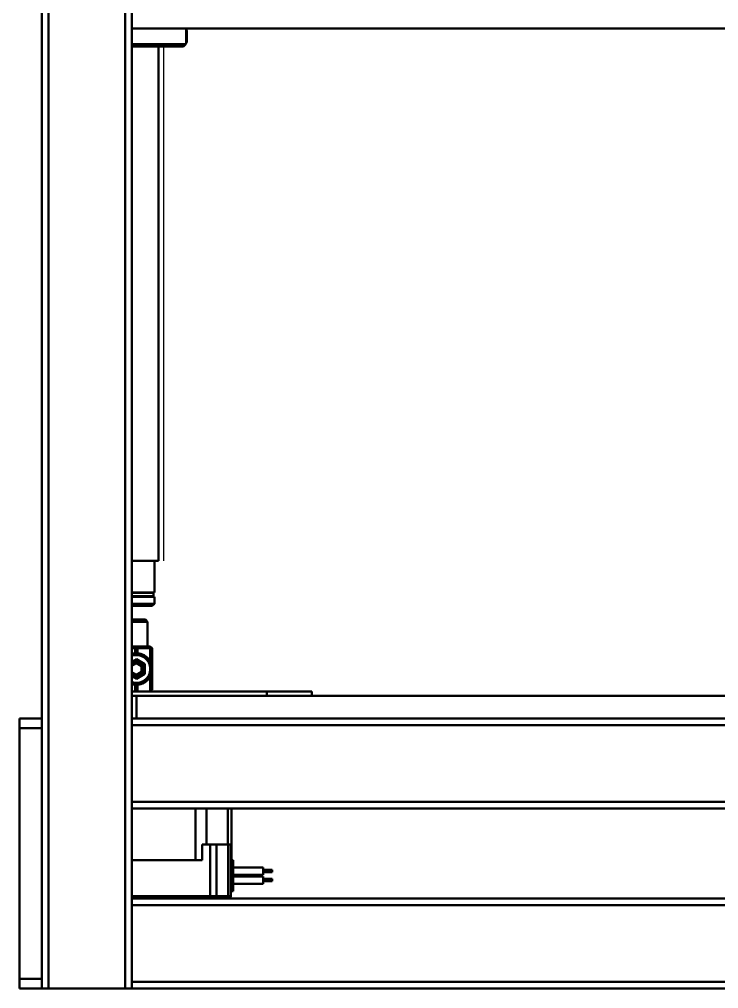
# Model space of a CAD drawing. Header units: millimetres. Extents: x -1615 to 4166, y 5 to 3174.
# Drawn here: x -726.8 to -623.2, y 2689.6 to 2833.1 of the extents above; entities that cross this region are included whole.
import ezdxf

# ---------------------------------------------------------------- set-up
doc = ezdxf.new("R2010")
doc.units = ezdxf.units.MM
doc.header["$LTSCALE"] = 0.25
doc.layers.add('Net dam', color=7, linetype='Continuous', lineweight=50)
doc.layers.add('net manh', color=3, linetype='Continuous', lineweight=25)

msp = doc.modelspace()

# ---------------------------------------------------------------- linework, layer by layer
at = {"layer": 'Net dam'}
for p, q in [((-723.474, 2893.93), (-723.474, 2689.597)), ((-722.474, 2893.93), (-722.474, 2689.597)), ((-711.14, 2892.93), (-711.14, 2689.597)), ((-710.14, 2872.93), (-710.14, 2729.597)), ((-592.807, 2831.793), (-710.14, 2831.793)), ((-702.14, 2831.626), (-702.14, 2831.793)), ((-702.081, 2831.626), (-702.14, 2831.626)), ((-701.974, 2831.439), (-702.081, 2831.626)), ((-702.081, 2831.626), (-702.081, 2830.626)), ((-702.081, 2830.626), (-702.081, 2829.626)), ((-701.974, 2831.439), (-701.974, 2830.626)), ((-701.974, 2830.626), (-701.974, 2829.813)), ((-710.14, 2829.46), (-702.14, 2829.46)), ((-702.473, 2829.126), (-710.14, 2829.126)), ((-706.21, 2829.126), (-706.21, 2752.93)), ((-702.473, 2829.126), (-702.14, 2829.46)), ((-702.14, 2829.626), (-702.081, 2829.626)), ((-702.14, 2829.46), (-702.14, 2829.626)), ((-702.081, 2829.626), (-701.974, 2829.813)), ((-706.807, 2748.263), (-706.807, 2752.763)), ((-710.14, 2748.263), (-706.807, 2748.263)), ((-706.94, 2748.197), (-710.14, 2748.197)), ((-710.14, 2747.697), (-706.94, 2747.697)), ((-710.14, 2747.63), (-706.807, 2747.63)), ((-706.94, 2747.697), (-706.94, 2748.197)), ((-706.807, 2746.597), (-706.807, 2747.63)), ((-710.14, 2746.597), (-706.807, 2746.597)), ((-707.14, 2746.263), (-710.14, 2746.263)), ((-707.14, 2746.263), (-706.807, 2746.597)), ((-710.14, 2744.263), (-708.14, 2744.263)), ((-707.807, 2743.93), (-710.14, 2743.93)), ((-707.807, 2743.93), (-708.14, 2744.263)), ((-707.807, 2740.263), (-707.807, 2743.93)), ((-710.14, 2740.263), (-709.474, 2740.263)), ((-709.627, 2739.997), (-710.14, 2739.997)), ((-709.474, 2740.263), (-709.627, 2739.997)), ((-709.627, 2739.997), (-709.627, 2739.258)), ((-709.474, 2740.263), (-709.474, 2739.263)), ((-709.32, 2739.997), (-709.474, 2740.263)), ((-709.474, 2740.263), (-707.407, 2740.263)), ((-709.32, 2739.997), (-709.32, 2739.258)), ((-707.407, 2739.997), (-709.32, 2739.997)), ((-707.407, 2739.997), (-707.407, 2740.263)), ((-707.14, 2739.997), (-707.407, 2740.263)), ((-707.407, 2738.013), (-707.407, 2739.997)), ((-707.407, 2739.997), (-707.14, 2739.997)), ((-707.14, 2739.997), (-707.14, 2733.863)), ((-710.14, 2738), (-709.474, 2738.385)), ((-709.474, 2738.085), (-710.14, 2737.7)), ((-709.474, 2737.784), (-710.14, 2737.4)), ((-709.474, 2738.085), (-709.474, 2738.385)), ((-709.474, 2738.385), (-708.214, 2737.657)), ((-708.473, 2737.507), (-709.474, 2738.085)), ((-709.474, 2738.085), (-709.474, 2737.784)), ((-708.734, 2737.357), (-709.474, 2737.784)), ((-708.473, 2737.507), (-708.734, 2737.357)), ((-708.734, 2736.503), (-708.734, 2737.357)), ((-708.473, 2737.507), (-708.214, 2737.657)), ((-708.473, 2736.353), (-708.473, 2737.507)), ((-708.214, 2737.657), (-708.214, 2736.202)), ((-710.14, 2736.46), (-709.474, 2736.075)), ((-710.14, 2736.16), (-709.474, 2735.775)), ((-709.474, 2735.475), (-710.14, 2735.86)), ((-709.474, 2736.075), (-708.734, 2736.503)), ((-709.474, 2735.775), (-708.473, 2736.353)), ((-708.214, 2736.202), (-709.474, 2735.475)), ((-709.474, 2736.075), (-709.474, 2735.775)), ((-709.474, 2735.475), (-709.474, 2735.775)), ((-708.473, 2736.353), (-708.734, 2736.503)), ((-708.214, 2736.202), (-708.473, 2736.353)), ((-707.407, 2733.597), (-707.407, 2735.847)), ((-709.627, 2734.602), (-709.627, 2733.597)), ((-709.474, 2734.597), (-709.474, 2733.597)), ((-709.32, 2734.602), (-709.32, 2733.597)), ((-690.14, 2733.597), (-710.14, 2733.597)), ((-710.14, 2732.93), (-709.474, 2732.93)), ((-709.474, 2729.597), (-709.474, 2732.93)), ((-466.14, 2732.93), (-709.474, 2732.93)), ((-707.407, 2733.597), (-707.14, 2733.863)), ((-690.14, 2732.93), (-690.14, 2733.597)), ((-690.14, 2733.597), (-683.474, 2733.597)), ((-683.474, 2733.597), (-683.474, 2732.93)), ((-726.807, 2729.597), (-723.474, 2729.597)), ((-726.807, 2729.597), (-726.807, 2728.16)), ((-709.474, 2729.597), (-710.14, 2729.597)), ((-710.14, 2728.597), (-710.14, 2729.597)), ((-465.474, 2728.597), (-710.14, 2728.597)), ((-710.14, 2728.597), (-710.14, 2725.463)), ((-466.14, 2729.597), (-709.474, 2729.597)), ((-726.807, 2728.16), (-723.474, 2728.16)), ((-726.807, 2728.16), (-726.807, 2691.033)), ((-710.14, 2725.33), (-710.14, 2725.463)), ((-710.14, 2725.197), (-710.14, 2725.33)), ((-710.14, 2725.13), (-710.14, 2725.197)), ((-710.14, 2724.997), (-710.14, 2725.13)), ((-710.14, 2724.997), (-710.14, 2720.863)), ((-710.14, 2720.73), (-710.14, 2720.863)), ((-710.14, 2720.663), (-710.14, 2720.73)), ((-710.14, 2720.53), (-710.14, 2720.663)), ((-710.14, 2720.397), (-710.14, 2720.53)), ((-710.14, 2720.397), (-710.14, 2717.263)), ((-465.474, 2717.263), (-710.14, 2717.263)), ((-710.14, 2716.263), (-710.14, 2717.263)), ((-465.474, 2716.263), (-710.14, 2716.263)), ((-710.14, 2716.263), (-710.14, 2702.93)), ((-700.719, 2708.597), (-700.719, 2716.263)), ((-699.098, 2716.263), (-699.098, 2710.93)), ((-695.923, 2710.93), (-695.923, 2716.263)), ((-695.374, 2716.263), (-695.374, 2708.597)), ((-699.713, 2710.93), (-699.713, 2708.597)), ((-698.559, 2710.93), (-699.713, 2710.93)), ((-698.559, 2703.263), (-698.559, 2710.93)), ((-698.559, 2710.93), (-697.616, 2710.93)), ((-697.616, 2710.93), (-697.616, 2703.263)), ((-697.616, 2710.93), (-695.864, 2710.93)), ((-695.864, 2703.263), (-695.864, 2710.93)), ((-695.864, 2710.93), (-695.474, 2710.93)), ((-695.474, 2710.93), (-695.474, 2703.263)), ((-710.14, 2708.597), (-700.719, 2708.597)), ((-699.996, 2708.597), (-700.719, 2708.597)), ((-699.713, 2708.597), (-699.996, 2708.597)), ((-695.374, 2708.597), (-695.474, 2708.597)), ((-695.374, 2708.597), (-695.14, 2708.597)), ((-695.14, 2704.016), (-695.14, 2708.597)), ((-690.674, 2707.542), (-695.14, 2707.542)), ((-690.674, 2707.542), (-690.674, 2706.465)), ((-689.34, 2707.19), (-690.674, 2707.19)), ((-689.34, 2707.19), (-689.34, 2706.817)), ((-695.14, 2706.465), (-690.674, 2706.465)), ((-690.674, 2706.208), (-695.14, 2706.208)), ((-690.674, 2706.817), (-689.34, 2706.817)), ((-690.674, 2706.208), (-690.674, 2705.132)), ((-689.34, 2705.856), (-690.674, 2705.856)), ((-689.34, 2705.856), (-689.34, 2705.484)), ((-695.14, 2705.132), (-690.674, 2705.132)), ((-690.674, 2705.484), (-689.34, 2705.484)), ((-710.14, 2703.263), (-698.559, 2703.263)), ((-710.14, 2701.93), (-710.14, 2702.93)), ((-465.474, 2702.93), (-710.14, 2702.93)), ((-698.559, 2703.263), (-698.559, 2702.93)), ((-698.559, 2703.263), (-697.616, 2703.263)), ((-697.616, 2703.263), (-695.864, 2703.263)), ((-695.864, 2703.263), (-695.474, 2703.263)), ((-695.474, 2704.016), (-695.14, 2704.016)), ((-465.474, 2701.93), (-710.14, 2701.93)), ((-710.14, 2701.93), (-710.14, 2698.797)), ((-710.14, 2698.663), (-710.14, 2698.797)), ((-710.14, 2698.53), (-710.14, 2698.663)), ((-710.14, 2698.463), (-710.14, 2698.53)), ((-710.14, 2698.33), (-710.14, 2698.463)), ((-710.14, 2698.33), (-710.14, 2694.197)), ((-710.14, 2694.063), (-710.14, 2694.197)), ((-710.14, 2693.997), (-710.14, 2694.063)), ((-710.14, 2693.863), (-710.14, 2693.997)), ((-710.14, 2693.73), (-710.14, 2693.863)), ((-710.14, 2693.73), (-710.14, 2690.597)), ((-726.807, 2691.033), (-723.474, 2691.033)), ((-726.807, 2691.033), (-726.807, 2689.597)), ((-710.14, 2689.597), (-710.14, 2690.597)), ((-465.474, 2690.597), (-710.14, 2690.597)), ((-726.807, 2689.597), (-723.474, 2689.597)), ((-722.474, 2689.597), (-723.474, 2689.597)), ((-719.34, 2689.597), (-722.474, 2689.597)), ((-719.207, 2689.597), (-719.34, 2689.597)), ((-719.074, 2689.597), (-719.207, 2689.597)), ((-719.007, 2689.597), (-719.074, 2689.597)), ((-718.874, 2689.597), (-719.007, 2689.597)), ((-718.147, 2689.597), (-718.874, 2689.597)), ((-715.466, 2689.597), (-718.147, 2689.597)), ((-714.74, 2689.597), (-715.466, 2689.597)), ((-714.607, 2689.597), (-714.74, 2689.597)), ((-714.54, 2689.597), (-714.607, 2689.597)), ((-714.407, 2689.597), (-714.54, 2689.597)), ((-714.274, 2689.597), (-714.407, 2689.597)), ((-711.14, 2689.597), (-714.274, 2689.597)), ((-710.14, 2689.597), (-711.14, 2689.597)), ((-465.474, 2689.597), (-710.14, 2689.597))]:
    msp.add_line(p, q, dxfattribs=at)
for centre, radius, start, end in [((-706.874, 2748.197), 0.0667, 90, 180), ((-706.874, 2747.697), 0.0667, 180, 270), ((-709.474, 2736.93), 2.333, 0, 106.60155), ((-709.474, 2736.93), 2.067, 0, 108.81906), ((-709.474, 2736.93), 2.333, 253.39845, 0), ((-709.474, 2736.93), 2.067, 251.18094, 0), ((-697.911, 2703.222), 0.298, 281.42672, 8.04054), ((-696.159, 2703.222), 0.298, 281.41959, 8.05677), ((-695.807, 2703.263), 0.333, 270, 0)]:
    msp.add_arc(centre, radius, start, end, dxfattribs=at)
msp.add_open_spline([(-706.21, 2752.93), (-706.306, 2752.93), (-706.654, 2752.93), (-707.41, 2752.93), (-708.562, 2752.93), (-709.524, 2752.93), (-710.026, 2752.93), (-710.14, 2752.93)], degree=3, knots=[0.26450455, 0.26450455, 0.26450455, 0.26450455, 0.36538126, 0.56500717, 0.7564698, 0.94487961, 1, 1, 1, 1], dxfattribs=at)
at = {"layer": 'net manh'}
msp.add_line((-705.474, 2829.126), (-705.474, 2752.93), dxfattribs=at)

doc.saveas('drawing.dxf')
